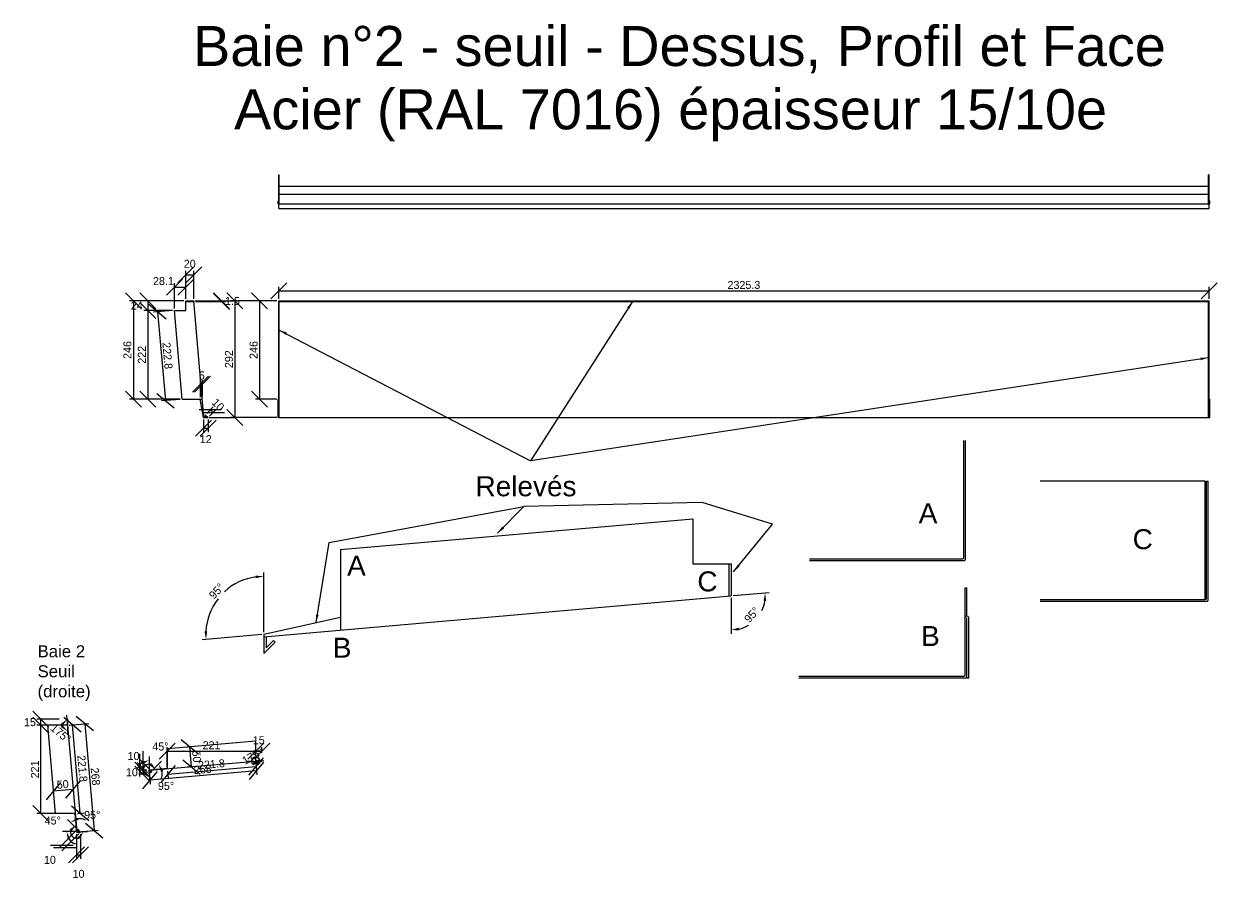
# Model space of a CAD drawing. Header units: millimetres. Extents: x -676 to 20580, y -6551 to 2338.
# Drawn here: x 2497 to 5480, y 200 to 2338 of the extents above; entities that cross this region are included whole.
import ezdxf

# ---------------------------------------------------------------- set-up
doc = ezdxf.new("R2010")
doc.units = ezdxf.units.MM
doc.layers.get('0').update_dxf_attribs({"lineweight": 25, "true_color": 0xffffff})
doc.layers.get('Defpoints').update_dxf_attribs({"true_color": 0xffffff})
for name, color, linetype, lineweight, true_color in [('0 ... Seuil', 178, 'Continuous', 25, 0x000000), ('0 ... Seuil ... Rectangle', 5, 'Continuous', 25, 0x0000ff), ('0 ... Seuil ... Rectangle ... Cotes Angles', 4, 'Continuous', 25, 0x00ffff), ('Cotes', 4, 'Continuous', 25, 0x00ffff)]:
    doc.layers.add(name, color=color, linetype=linetype, lineweight=lineweight, true_color=true_color)
doc.styles.add('QCADDimTextStyle', font='txt')
doc.styles.add('textstyle22', font='')
doc.styles.add('textstyle24', font='')
doc.styles.add('textstyle25', font='')
doc.styles.add('textstyle26', font='')
doc.styles.add('textstyle27', font='')
doc.styles.add('textstyle28', font='')
doc.styles.add('textstyle29', font='')
doc.styles.add('textstyle30', font='')
doc.styles.add('textstyle31', font='')
doc.styles.add('textstyle32', font='')
doc.styles.get('textstyle22').set_extended_font_data('Liberation Sans')
doc.styles.get('textstyle24').set_extended_font_data('Liberation Sans')
doc.styles.get('textstyle25').set_extended_font_data('Liberation Sans')
doc.styles.get('textstyle26').set_extended_font_data('Liberation Sans')
doc.styles.get('textstyle27').set_extended_font_data('Liberation Sans')
doc.styles.get('textstyle28').set_extended_font_data('Liberation Sans')
doc.styles.get('textstyle29').set_extended_font_data('Liberation Sans')
doc.styles.get('textstyle30').set_extended_font_data('Liberation Sans')
doc.styles.get('textstyle31').set_extended_font_data('Liberation Sans')
doc.styles.get('textstyle32').set_extended_font_data('Liberation Sans')
doc.dimstyles.new('QCADDimStyle', dxfattribs={"dimtxt": 20, "dimasz": 20, "dimexe": 10, "dimexo": 5, "dimgap": 5, "dimtad": 1, "dimtoh": 1, "dimdec": 4, "dimzin": 0, "dimdsep": 46, "dimtxsty": 'QCADDimTextStyle', "dimcen": 0.09, "dimadec": 0, "dimazin": 0, "dimtfac": 1, "dimtdec": 4, "dimtofl": 0, "dimtmove": 0, "dimatfit": 3, "dimfxl": 1, "dimtolj": 1, "dimtzin": 0, "dimarcsym": 0})

# ---------------------------------------------------------------- blocks, each defined once
blk = doc.blocks.new('SeuilBaie1_VueCoupeEst')
at = {"layer": '0 ... Seuil'}
for p, q in [((1, 0), (-0.5, 0)), ((1, -14.9), (-49.2, -14.9)), ((-49.2, -14.9), (-29.9, -236)), ((-0.5, 0), (-0.5, -14.9)), ((1, 0), (1, -15)), ((1, -14.9), (24.2, -280.5)), ((20.3, -236), (-29.9, -236)), ((18.8, -236), (22.9, -282)), ((22.9, -282), (33.4, -282)), ((24.2, -280.5), (29.7, -280.5)), ((25.2, -276), (26.3, -274.9)), ((25.2, -276), (29.7, -280.5)), ((26.3, -274.9), (33.4, -282))]:
    blk.add_line(p, q, dxfattribs=at)
blk = doc.blocks.new('*D12')
at = {"layer": 'Cotes', "color": 0, "lineweight": -2}
for p, q in [((2560, 580), (2520, 620)), ((2520, 605), (2560, 565)), ((2585.6, 600), (2530, 600)), ((2540, 585), (2540, 600)), ((2585.6, 585), (2530, 585))]:
    blk.add_line(p, q, dxfattribs=at)
at = {"layer": 'Defpoints', "color": 0}
for p in [(2540, 600), (2590.6, 600), (2590.6, 585)]:
    blk.add_point(p, dxfattribs=at)
at = {"layer": 'Cotes', "color": 0, "insert": (2512.5, 592.5), "char_height": 20, "attachment_point": 5, "style": 'QCADDimTextStyle'}
blk.add_mtext('\\A1;15', dxfattribs=at)
blk = doc.blocks.new('*D13')
at = {"layer": 'Cotes', "color": 0, "lineweight": -2}
for p, q in [((2671.2, 570.7), (2627.8, 607)), ((2610.7, 585.4), (2659.5, 589.7)), ((2649.5, 588.8), (2672.9, 321.9)), ((2651.2, 340), (2694.5, 303.7)), ((2634, 318.5), (2682.8, 322.7))]:
    blk.add_line(p, q, dxfattribs=at)
at = {"layer": 'Defpoints', "color": 0}
for p in [(2605.7, 585), (2629, 318), (2672.9, 321.9)]:
    blk.add_point(p, dxfattribs=at)
at = {"layer": 'Cotes', "color": 0, "insert": (2676.1, 456.7), "char_height": 20, "attachment_point": 5, "rotation": 275, "style": 'QCADDimTextStyle'}
blk.add_mtext('\\A1;268', dxfattribs=at)
blk = doc.blocks.new('*D14')
at = {"layer": 'Cotes', "color": 0, "lineweight": -2}
for p, q in [((2629, 313), (2629, 250.9)), ((2639, 313), (2639, 250.9)), ((2649, 280.9), (2609, 240.9)), ((2619, 240.9), (2659, 280.9)), ((2629, 260.9), (2639, 260.9))]:
    blk.add_line(p, q, dxfattribs=at)
at = {"layer": 'Defpoints', "color": 0}
for p in [(2629, 318), (2639, 318), (2639, 260.9)]:
    blk.add_point(p, dxfattribs=at)
at = {"layer": 'Cotes', "color": 0, "insert": (2634, 213.4), "char_height": 20, "attachment_point": 5, "style": 'QCADDimTextStyle'}
blk.add_mtext('\\A1;10', dxfattribs=at)
blk = doc.blocks.new('*D15')
at = {"layer": 'Cotes', "color": 0, "lineweight": -2}
for p, q in [((2589.1, 441.6), (2552.8, 398.2)), ((2620.7, 424.3), (2570.9, 419.9)), ((2602.6, 402.6), (2638.9, 445.9)), ((2621.2, 419.3), (2621.6, 414.3)), ((2571.4, 414.9), (2571.8, 409.9))]:
    blk.add_line(p, q, dxfattribs=at)
at = {"layer": 'Defpoints', "color": 0}
for p in [(2570.9, 419.9), (2570.9, 419.9), (2620.7, 424.3)]:
    blk.add_point(p, dxfattribs=at)
at = {"layer": 'Cotes', "color": 0, "insert": (2594.5, 437), "char_height": 20, "attachment_point": 5, "rotation": 5, "style": 'QCADDimTextStyle'}
blk.add_mtext('\\A1;50', dxfattribs=at)
blk = doc.blocks.new('*D16')
at = {"layer": 'Cotes', "color": 0, "lineweight": -2}
for p, q in [((2628.4, 321.6), (2585.3, 278.5)), ((2635.5, 314.5), (2592.4, 271.4)), ((2564.1, 285.5), (2620.7, 285.5)), ((2627.8, 278.5), (2571.2, 278.5))]:
    blk.add_line(p, q, dxfattribs=at)
at = {"layer": 'Defpoints', "color": 0}
for p in [(2632, 325.1), (2639, 318), (2592.4, 285.5)]:
    blk.add_point(p, dxfattribs=at)
at = {"layer": 'Cotes', "color": 0, "insert": (2562.4, 248.4), "char_height": 20, "attachment_point": 5, "style": 'QCADDimTextStyle'}
blk.add_mtext('\\A1;10', dxfattribs=at)
blk = doc.blocks.new('*D17')
at = {"layer": 'Cotes', "color": 0, "lineweight": -2}
for p, q in [((2606.2, 590.1), (2604.5, 610.1)), ((2606.7, 580), (2606.7, 559.9))]:
    blk.add_line(p, q, dxfattribs=at)
blk.add_arc((2606.7, 585), 15.1, 177.7585, 187.2415, dxfattribs=at)
at = {"layer": 'Cotes', "color": 0}
for points in [[(2594, 583.3), (2589.2, 587.9), (2605.4, 600.1)], [(2589.5, 580.6), (2593.9, 585.6), (2606.7, 569.9)]]:
    blk.add_solid(points, dxfattribs=at)
at = {"layer": 'Defpoints', "color": 0}
for p in [(2606.7, 600), (2593.2, 591.8), (2606.7, 585.1), (2606.7, 585), (2608.1, 568.7)]:
    blk.add_point(p, dxfattribs=at)
at = {"layer": 'Cotes', "color": 0, "insert": (2589.5, 564.6), "char_height": 20, "attachment_point": 5, "rotation": 319.9378, "style": 'QCADDimTextStyle'}
blk.add_mtext('\\A1;175%%d', dxfattribs=at)
blk = doc.blocks.new('*D18')
at = {"layer": 'Cotes', "color": 0, "lineweight": -2}
for p, q in [((2627.7, 327.9), (2606.6, 349)), ((2625, 319), (2594.2, 319))]:
    blk.add_line(p, q, dxfattribs=at)
for start, end in [(63.1887, 99.0944), (215.9056, 251.8113)]:
    blk.add_arc((2636.6, 319), 32.4, start, end, dxfattribs=at)
at = {"layer": 'Cotes', "color": 0}
for points in [[(2630, 354), (2633, 348.1), (2613.7, 342)], [(2613.5, 301), (2607.2, 299), (2604.2, 319)]]:
    blk.add_solid(points, dxfattribs=at)
at = {"layer": 'Defpoints', "color": 0}
for p in [(2608.5, 335.2), (2630, 319), (2631.3, 324.4), (2636.6, 319), (2636.6, 319)]:
    blk.add_point(p, dxfattribs=at)
at = {"layer": 'Cotes', "color": 0, "insert": (2569.7, 346.7), "char_height": 20, "attachment_point": 5, "style": 'QCADDimTextStyle'}
blk.add_mtext('\\A1;45%%d', dxfattribs=at)
blk = doc.blocks.new('*D19')
at = {"layer": 'Cotes', "color": 0, "lineweight": -2}
blk.add_line((2641.6, 319), (2656.6, 319), dxfattribs=at)
for start, end in [(168.9674, 242.9349), (212.0651, 286.0326)]:
    blk.add_arc((2630, 319), 16.6, start, end, dxfattribs=at)
at = {"layer": 'Cotes', "color": 0}
for points in [[(2615.9, 319.7), (2611.4, 324.7), (2628.5, 335.6)], [(2637.2, 301), (2631.9, 305), (2646.6, 319)]]:
    blk.add_solid(points, dxfattribs=at)
at = {"layer": 'Defpoints', "color": 0}
for p in [(2628.3, 338.4), (2630, 319), (2630, 319), (2636.6, 319), (2644.1, 327.7)]:
    blk.add_point(p, dxfattribs=at)
at = {"layer": 'Cotes', "color": 0, "insert": (2668.2, 360.8), "char_height": 20, "attachment_point": 5, "style": 'QCADDimTextStyle'}
blk.add_mtext('\\A1;95%%d', dxfattribs=at)
blk = doc.blocks.new('*D36')
at = {"layer": 'Cotes', "color": 0, "lineweight": -2}
for p, q in [((3096.9, 540), (3056.9, 500)), ((3071.9, 500), (3111.9, 540)), ((3076.9, 515.8), (3076.9, 530)), ((3076.9, 520), (3091.9, 520)), ((3091.9, 515.8), (3091.9, 530))]:
    blk.add_line(p, q, dxfattribs=at)
at = {"layer": 'Defpoints', "color": 0}
for p in [(3076.9, 510.8), (3091.9, 520), (3091.9, 510.8)]:
    blk.add_point(p, dxfattribs=at)
at = {"layer": 'Cotes', "color": 0, "insert": (3084.4, 547.5), "char_height": 20, "attachment_point": 5, "style": 'QCADDimTextStyle'}
blk.add_mtext('\\A1;15', dxfattribs=at)
blk = doc.blocks.new('*D37')
at = {"layer": 'Cotes', "color": 0, "lineweight": -2}
for p, q in [((3060.9, 449.6), (3097.3, 492.9)), ((3077.4, 490.7), (3080, 461.3)), ((2830.3, 469.5), (2793.9, 426.2)), ((2810.4, 467.4), (2813, 437.9)), ((3079.1, 471.2), (2812.1, 447.9))]:
    blk.add_line(p, q, dxfattribs=at)
at = {"layer": 'Defpoints', "color": 0}
for p in [(3076.9, 495.7), (2810, 472.4), (2812.1, 447.9)]:
    blk.add_point(p, dxfattribs=at)
at = {"layer": 'Cotes', "color": 0, "insert": (2944.3, 474.5), "char_height": 20, "attachment_point": 5, "rotation": 5, "style": 'QCADDimTextStyle'}
blk.add_mtext('\\A1;268', dxfattribs=at)
blk = doc.blocks.new('*D38')
at = {"layer": 'Cotes', "color": 0, "lineweight": -2}
for p, q in [((2814.8, 452.4), (2774.8, 492.4)), ((2774.8, 482.4), (2814.8, 442.4)), ((2805, 472.4), (2784.8, 472.4)), ((2805, 462.4), (2784.8, 462.4)), ((2794.8, 472.4), (2794.8, 462.4))]:
    blk.add_line(p, q, dxfattribs=at)
at = {"layer": 'Defpoints', "color": 0}
for p in [(2794.8, 462.4), (2810, 472.4), (2810, 462.4)]:
    blk.add_point(p, dxfattribs=at)
at = {"layer": 'Cotes', "color": 0, "insert": (2767.3, 467.4), "char_height": 20, "attachment_point": 5, "style": 'QCADDimTextStyle'}
blk.add_mtext('\\A1;10', dxfattribs=at)
blk = doc.blocks.new('*D39')
at = {"layer": 'Cotes', "color": 0, "lineweight": -2}
for p, q in [((2933.5, 512.3), (2890.2, 548.6)), ((2906.9, 530), (2901.9, 529.6)), ((2916.2, 480.7), (2911.8, 530.5)), ((2894.5, 498.8), (2937.9, 462.5)), ((2911.2, 480.2), (2906.2, 479.8))]:
    blk.add_line(p, q, dxfattribs=at)
at = {"layer": 'Defpoints', "color": 0}
for p in [(2911.8, 530.5), (2911.8, 530.5), (2916.2, 480.7)]:
    blk.add_point(p, dxfattribs=at)
at = {"layer": 'Cotes', "color": 0, "insert": (2929, 506.9), "char_height": 20, "attachment_point": 5, "rotation": 275, "style": 'QCADDimTextStyle'}
blk.add_mtext('\\A1;50', dxfattribs=at)
blk = doc.blocks.new('*D40')
at = {"layer": 'Cotes', "color": 0, "lineweight": -2}
for p, q in [((2787.4, 456.6), (2787.4, 513.2)), ((2794.5, 520.2), (2794.5, 463.7)), ((2806.4, 465.9), (2780.4, 492)), ((2813.5, 473), (2787.4, 499))]:
    blk.add_line(p, q, dxfattribs=at)
at = {"layer": 'Defpoints', "color": 0}
for p in [(2794.5, 492), (2810, 462.4), (2817, 469.4)]:
    blk.add_point(p, dxfattribs=at)
at = {"layer": 'Cotes', "color": 0, "insert": (2771.5, 507.9), "char_height": 20, "attachment_point": 5, "style": 'QCADDimTextStyle'}
blk.add_mtext('\\A1;10', dxfattribs=at)
blk = doc.blocks.new('*D41')
at = {"layer": 'Cotes', "color": 0, "lineweight": -2}
for p, q in [((3071.9, 494.7), (3056.4, 494.7)), ((3082, 495.2), (3097.5, 496.5))]:
    blk.add_line(p, q, dxfattribs=at)
for start, end in [(80.8162, 222.9081), (5, 180), (322.0919, 104.1838)]:
    blk.add_arc((3077, 494.7), 10.6, start, end, dxfattribs=at)
at = {"layer": 'Cotes', "color": 0}
for points in [[(3086.4, 491.4), (3084.2, 485.1), (3066.4, 494.7)], [(3070.6, 484.5), (3067.9, 490.6), (3087.5, 495.6)]]:
    blk.add_solid(points, dxfattribs=at)
at = {"layer": 'Defpoints', "color": 0}
for p in [(3060.7, 493.3), (3076.9, 494.7), (3077, 494.7), (3081.7, 504.2), (3091.9, 494.7)]:
    blk.add_point(p, dxfattribs=at)
at = {"layer": 'Cotes', "color": 0, "insert": (3069.2, 508.1), "char_height": 20, "attachment_point": 5, "rotation": 30.3486, "style": 'QCADDimTextStyle'}
blk.add_mtext('\\A1;175%%d', dxfattribs=at)
blk = doc.blocks.new('*D42')
at = {"layer": 'Cotes', "color": 0, "lineweight": -2}
for p, q in [((2811, 476.4), (2811, 507.2)), ((2819.9, 473.7), (2841, 494.8))]:
    blk.add_line(p, q, dxfattribs=at)
for start, end in [(125.9056, 161.8113), (333.1887, 9.0944)]:
    blk.add_arc((2811, 464.8), 32.4, start, end, dxfattribs=at)
at = {"layer": 'Cotes', "color": 0}
for points in [[(2793, 487.9), (2790.9, 494.2), (2811, 497.2)], [(2846, 471.4), (2840, 468.4), (2833.9, 487.7)]]:
    blk.add_solid(points, dxfattribs=at)
at = {"layer": 'Defpoints', "color": 0}
for p in [(2827.2, 492.9), (2811, 471.4), (2811, 464.8), (2811, 464.8), (2816.3, 470.1)]:
    blk.add_point(p, dxfattribs=at)
at = {"layer": 'Cotes', "color": 0, "insert": (2838.7, 531.7), "char_height": 20, "attachment_point": 5, "style": 'QCADDimTextStyle'}
blk.add_mtext('\\A1;45%%d', dxfattribs=at)
blk = doc.blocks.new('*D43')
at = {"layer": 'Cotes', "color": 0, "lineweight": -2}
blk.add_line((2811, 459.8), (2811, 444.8), dxfattribs=at)
for start, end in [(122.0651, 196.0326), (78.9674, 152.9349)]:
    blk.add_arc((2811, 471.4), 16.6, start, end, dxfattribs=at)
at = {"layer": 'Cotes', "color": 0}
for points in [[(2811.7, 485.5), (2816.6, 490), (2827.5, 472.9)], [(2793, 464.2), (2797, 469.5), (2811, 454.8)]]:
    blk.add_solid(points, dxfattribs=at)
at = {"layer": 'Defpoints', "color": 0}
for p in [(2811, 471.4), (2811, 471.4), (2811, 464.8), (2819.7, 457.3), (2830.3, 473.1)]:
    blk.add_point(p, dxfattribs=at)
at = {"layer": 'Cotes', "color": 0, "insert": (2852.7, 433.2), "char_height": 20, "attachment_point": 5, "style": 'QCADDimTextStyle'}
blk.add_mtext('\\A1;95%%d', dxfattribs=at)
blk = doc.blocks.new('*D53')
at = {"layer": 'Cotes', "color": 0, "lineweight": -2}
for p, q in [((2875.2, 484.4), (2838.9, 441.1)), ((2857.1, 462.7), (3078.1, 482.1)), ((3059.9, 460.4), (3096.2, 503.7)), ((3077.4, 489.7), (3078.9, 472.1)), ((2856.4, 470.4), (2857.9, 452.8))]:
    blk.add_line(p, q, dxfattribs=at)
at = {"layer": 'Defpoints', "color": 0}
for p in [(3076.9, 494.7), (3078.1, 482.1), (2855.9, 475.4)]:
    blk.add_point(p, dxfattribs=at)
at = {"layer": 'Cotes', "color": 0, "insert": (2966.2, 487.4), "char_height": 20, "attachment_point": 5, "rotation": 5, "style": 'QCADDimTextStyle'}
blk.add_mtext('\\A1;221.8', dxfattribs=at)
blk = doc.blocks.new('*D54')
at = {"layer": 'Cotes', "color": 0, "lineweight": -2}
for p, q in [((2560, 565), (2520, 605)), ((2601.7, 585), (2530, 585)), ((2540, 364), (2540, 585)), ((2520, 384), (2560, 344)), ((2621, 364), (2530, 364))]:
    blk.add_line(p, q, dxfattribs=at)
at = {"layer": 'Defpoints', "color": 0}
for p in [(2540, 585), (2606.7, 585), (2626, 364)]:
    blk.add_point(p, dxfattribs=at)
at = {"layer": 'Cotes', "color": 0, "insert": (2525, 474.5), "char_height": 20, "attachment_point": 5, "rotation": 90, "style": 'QCADDimTextStyle'}
blk.add_mtext('\\A1;221', dxfattribs=at)
blk = doc.blocks.new('*D55')
at = {"layer": 'Cotes', "color": 0, "lineweight": -2}
for p, q in [((2640.6, 567.9), (2597.3, 604.3)), ((2611.7, 585.4), (2628.9, 586.9)), ((2638.3, 365.1), (2619, 586.1)), ((2616.6, 383.3), (2660, 346.9)), ((2631, 364.4), (2648.3, 365.9))]:
    blk.add_line(p, q, dxfattribs=at)
at = {"layer": 'Defpoints', "color": 0}
for p in [(2606.7, 585), (2619, 586.1), (2626, 364)]:
    blk.add_point(p, dxfattribs=at)
at = {"layer": 'Cotes', "color": 0, "insert": (2643.6, 476.9), "char_height": 20, "attachment_point": 5, "rotation": 275, "style": 'QCADDimTextStyle'}
blk.add_mtext('\\A1;221.8', dxfattribs=at)
blk = doc.blocks.new('*D56')
at = {"layer": 'Cotes', "color": 0, "lineweight": -2}
for p, q in [((2875.9, 540), (2835.9, 500)), ((3056.9, 500), (3096.9, 540)), ((2855.9, 480.4), (2855.9, 530)), ((2855.9, 520), (3076.9, 520)), ((3076.9, 499.7), (3076.9, 530))]:
    blk.add_line(p, q, dxfattribs=at)
at = {"layer": 'Defpoints', "color": 0}
for p in [(3076.9, 520), (3076.9, 494.7), (2855.9, 475.4)]:
    blk.add_point(p, dxfattribs=at)
at = {"layer": 'Cotes', "color": 0, "insert": (2966.4, 535), "char_height": 20, "attachment_point": 5, "style": 'QCADDimTextStyle'}
blk.add_mtext('\\A1;221', dxfattribs=at)
blk = doc.blocks.new('*D77')
at = {"layer": '0 ... Seuil ... Rectangle ... Cotes Angles', "color": 0, "lineweight": -2}
for p, q in [((3096.9, 817.3), (3096.9, 967.1)), ((3091.9, 811.8), (2942.7, 798.8))]:
    blk.add_line(p, q, dxfattribs=at)
for start, end in [(97.9211, 132.8517), (142.1483, 177.0789)]:
    blk.add_arc((3096.9, 812.3), 144.8, start, end, dxfattribs=at)
at = {"layer": '0 ... Seuil ... Rectangle ... Cotes Angles', "color": 0}
for points in [[(3077.1, 952.4), (3076.7, 959), (3096.9, 957.1)], [(2948.9, 819.6), (2955.6, 819.7), (2952.6, 799.7)]]:
    blk.add_solid(points, dxfattribs=at)
at = {"layer": 'Defpoints', "color": 0}
for p in [(3020.8, 935.5), (3096.9, 812.3), (3096.9, 812.3), (3288.9, 829.1), (3096.9, 764.3)]:
    blk.add_point(p, dxfattribs=at)
at = {"layer": '0 ... Seuil ... Rectangle ... Cotes Angles', "color": 0, "insert": (2979.1, 920.2), "char_height": 20, "attachment_point": 5, "rotation": 47.5, "style": 'QCADDimTextStyle'}
blk.add_mtext('\\A1;95%%d', dxfattribs=at)
blk = doc.blocks.new('*D78')
at = {"layer": '0 ... Seuil ... Rectangle ... Cotes Angles', "color": 0, "lineweight": -2}
for p, q in [((4264.9, 903.4), (4264.9, 813.1)), ((4269.8, 908.9), (4359.8, 916.8))]:
    blk.add_line(p, q, dxfattribs=at)
for start, end in [(334.5352, 351.5408), (283.4592, 300.4648)]:
    blk.add_arc((4264.9, 908.4), 85.3, start, end, dxfattribs=at)
at = {"layer": '0 ... Seuil ... Rectangle ... Cotes Angles', "color": 0}
for points in [[(4352.6, 895.8), (4345.9, 896), (4349.9, 915.9)], [(4284.3, 828.8), (4285.1, 822.1), (4264.9, 823.1)]]:
    blk.add_solid(points, dxfattribs=at)
at = {"layer": 'Defpoints', "color": 0}
for p in [(4264.9, 988.4), (4263.9, 908.4), (4264.9, 909.4), (4309.7, 835.8), (3102.9, 806.8)]:
    blk.add_point(p, dxfattribs=at)
at = {"layer": '0 ... Seuil ... Rectangle ... Cotes Angles', "color": 0, "insert": (4316.7, 860.9), "char_height": 20, "attachment_point": 5, "rotation": 47.5, "style": 'QCADDimTextStyle'}
blk.add_mtext('\\A1;95%%d', dxfattribs=at)
blk = doc.blocks.new('*D79')
at = {"layer": '0 ... Seuil ... Rectangle ... Cotes Angles', "color": 0, "lineweight": -2}
for p, q in [((3154.3, 1690.3), (3114.3, 1650.3)), ((3134.3, 1650.9), (3134.3, 1680.3)), ((3134.3, 1670.3), (5459.6, 1670.3)), ((5439.6, 1650.3), (5479.6, 1690.3)), ((5459.6, 1650.9), (5459.6, 1680.3))]:
    blk.add_line(p, q, dxfattribs=at)
at = {"layer": 'Defpoints', "color": 0}
for p in [(5459.6, 1670.3), (3134.3, 1645.9), (5459.6, 1645.9)]:
    blk.add_point(p, dxfattribs=at)
at = {"layer": '0 ... Seuil ... Rectangle ... Cotes Angles', "color": 0, "insert": (4296.9, 1685.3), "char_height": 20, "attachment_point": 5, "style": 'QCADDimTextStyle'}
blk.add_mtext('\\A1;2325.3', dxfattribs=at)
blk = doc.blocks.new('*D80')
at = {"layer": '0 ... Seuil ... Rectangle ... Cotes Angles', "color": 0, "lineweight": -2}
for p, q in [((3106.6, 1625.9), (3066.6, 1665.9)), ((3129.3, 1645.9), (3076.6, 1645.9)), ((3086.6, 1645.9), (3086.6, 1399.9)), ((3066.6, 1419.9), (3106.6, 1379.9)), ((3129.3, 1399.9), (3076.6, 1399.9))]:
    blk.add_line(p, q, dxfattribs=at)
at = {"layer": 'Defpoints', "color": 0}
for p in [(3134.3, 1645.9), (3086.6, 1399.9), (3134.3, 1399.9)]:
    blk.add_point(p, dxfattribs=at)
at = {"layer": '0 ... Seuil ... Rectangle ... Cotes Angles', "color": 0, "insert": (3071.6, 1522.9), "char_height": 20, "attachment_point": 5, "rotation": 90, "style": 'QCADDimTextStyle'}
blk.add_mtext('\\A1;246', dxfattribs=at)
blk = doc.blocks.new('*D81')
at = {"layer": '0 ... Seuil ... Rectangle ... Cotes Angles', "color": 0, "lineweight": -2}
for p, q in [((3045, 1625.9), (3005, 1665.9)), ((3129.3, 1645.9), (3015, 1645.9)), ((3025, 1645.9), (3025, 1353.9)), ((3005, 1373.9), (3045, 1333.9)), ((3129.3, 1353.9), (3015, 1353.9))]:
    blk.add_line(p, q, dxfattribs=at)
at = {"layer": 'Defpoints', "color": 0}
for p in [(3134.3, 1645.9), (3025, 1353.9), (3134.3, 1353.9)]:
    blk.add_point(p, dxfattribs=at)
at = {"layer": '0 ... Seuil ... Rectangle ... Cotes Angles', "color": 0, "insert": (3010, 1499.9), "char_height": 20, "attachment_point": 5, "rotation": 90, "style": 'QCADDimTextStyle'}
blk.add_mtext('\\A1;292', dxfattribs=at)
blk = doc.blocks.new('*D82')
at = {"layer": '0 ... Seuil ... Rectangle ... Cotes Angles', "color": 0, "lineweight": -2}
for p, q in [((2921.9, 1730.8), (2881.9, 1690.8)), ((2901.9, 1690.8), (2941.9, 1730.8)), ((2901.9, 1650.9), (2901.9, 1720.8)), ((2901.9, 1710.8), (2921.9, 1710.8)), ((2921.9, 1650.9), (2921.9, 1720.8))]:
    blk.add_line(p, q, dxfattribs=at)
at = {"layer": 'Defpoints', "color": 0}
for p in [(2921.9, 1710.8), (2901.9, 1645.9), (2921.9, 1645.9)]:
    blk.add_point(p, dxfattribs=at)
at = {"layer": '0 ... Seuil ... Rectangle ... Cotes Angles', "color": 0, "insert": (2911.9, 1738.3), "char_height": 20, "attachment_point": 5, "style": 'QCADDimTextStyle'}
blk.add_mtext('\\A1;20', dxfattribs=at)
blk = doc.blocks.new('*D83')
at = {"layer": '0 ... Seuil ... Rectangle ... Cotes Angles', "color": 0, "lineweight": -2}
for p, q in [((2918.4, 1417.8), (2958.4, 1457.8)), ((2963.4, 1457.8), (2923.4, 1417.8)), ((2938.4, 1404.9), (2938.4, 1447.8)), ((2943.4, 1404.9), (2943.4, 1447.8))]:
    blk.add_line(p, q, dxfattribs=at)
at = {"layer": 'Defpoints', "color": 0}
for p in [(2943.4, 1437.8), (2938.4, 1399.9), (2943.4, 1399.9)]:
    blk.add_point(p, dxfattribs=at)
at = {"layer": '0 ... Seuil ... Rectangle ... Cotes Angles', "color": 0, "insert": (2942, 1459), "char_height": 20, "attachment_point": 5, "style": 'QCADDimTextStyle'}
blk.add_mtext('\\A1;5', dxfattribs=at)
blk = doc.blocks.new('*D84')
at = {"layer": '0 ... Seuil ... Rectangle ... Cotes Angles', "color": 0, "lineweight": -2}
for p, q in [((2965.9, 1347.7), (2925.9, 1307.7)), ((2937.9, 1307.7), (2977.9, 1347.7)), ((2945.9, 1348.9), (2945.9, 1317.7)), ((2957.9, 1348.9), (2957.9, 1317.7)), ((2945.9, 1327.7), (2957.9, 1327.7))]:
    blk.add_line(p, q, dxfattribs=at)
at = {"layer": 'Defpoints', "color": 0}
for p in [(2945.9, 1353.9), (2957.9, 1353.9), (2957.9, 1327.7)]:
    blk.add_point(p, dxfattribs=at)
at = {"layer": '0 ... Seuil ... Rectangle ... Cotes Angles', "color": 0, "insert": (2951.9, 1300), "char_height": 20, "attachment_point": 5, "style": 'QCADDimTextStyle'}
blk.add_mtext('\\A1;12', dxfattribs=at)
blk = doc.blocks.new('*D85')
at = {"layer": '0 ... Seuil ... Rectangle ... Cotes Angles', "color": 0, "lineweight": -2}
for p, q in [((2991.7, 1373.5), (2935.1, 1373.5)), ((2954.4, 1364.5), (2970.5, 1380.6)), ((2961.5, 1357.5), (2977.5, 1373.5)), ((2970.5, 1366.5), (2963.4, 1373.5)), ((2942.2, 1366.5), (2998.8, 1366.5))]:
    blk.add_line(p, q, dxfattribs=at)
at = {"layer": 'Defpoints', "color": 0}
for p in [(2963.4, 1373.5), (2950.8, 1361), (2957.9, 1353.9)]:
    blk.add_point(p, dxfattribs=at)
at = {"layer": '0 ... Seuil ... Rectangle ... Cotes Angles', "color": 0, "insert": (2982.9, 1386), "char_height": 20, "attachment_point": 5, "rotation": 315, "style": 'QCADDimTextStyle'}
blk.add_mtext('\\A1;10', dxfattribs=at)
blk = doc.blocks.new('*D86')
at = {"layer": '0 ... Seuil ... Rectangle ... Cotes Angles', "color": 0, "lineweight": -2}
for p, q in [((2827.2, 1625.9), (2787.2, 1665.9)), ((2787.2, 1641.9), (2827.2, 1601.9)), ((2896.9, 1645.9), (2797.2, 1645.9)), ((2807.2, 1645.9), (2807.2, 1621.9)), ((2868.8, 1621.9), (2797.2, 1621.9))]:
    blk.add_line(p, q, dxfattribs=at)
at = {"layer": 'Defpoints', "color": 0}
for p in [(2901.9, 1645.9), (2807.2, 1621.9), (2873.8, 1621.9)]:
    blk.add_point(p, dxfattribs=at)
at = {"layer": '0 ... Seuil ... Rectangle ... Cotes Angles', "color": 0, "insert": (2779.7, 1633.9), "char_height": 20, "attachment_point": 5, "style": 'QCADDimTextStyle'}
blk.add_mtext('\\A1;24', dxfattribs=at)
blk = doc.blocks.new('*D87')
at = {"layer": '0 ... Seuil ... Rectangle ... Cotes Angles', "color": 0, "lineweight": -2}
for p, q in [((2893.8, 1700), (2853.8, 1660)), ((2881.9, 1660), (2921.9, 1700)), ((2873.8, 1626.9), (2873.8, 1690)), ((2873.8, 1680), (2901.9, 1680)), ((2901.9, 1650.9), (2901.9, 1690))]:
    blk.add_line(p, q, dxfattribs=at)
at = {"layer": 'Defpoints', "color": 0}
for p in [(2901.9, 1680), (2901.9, 1645.9), (2873.8, 1621.9)]:
    blk.add_point(p, dxfattribs=at)
at = {"layer": '0 ... Seuil ... Rectangle ... Cotes Angles', "color": 0, "insert": (2846.1, 1695), "char_height": 20, "attachment_point": 5, "style": 'QCADDimTextStyle'}
blk.add_mtext('\\A1;28.1', dxfattribs=at)
blk = doc.blocks.new('*D88')
at = {"layer": '0 ... Seuil ... Rectangle ... Cotes Angles', "color": 0, "lineweight": -2}
for p, q in [((2827.2, 1601.9), (2787.2, 1641.9)), ((2868.8, 1621.9), (2797.2, 1621.9)), ((2807.2, 1621.9), (2807.2, 1399.9)), ((2787.2, 1419.9), (2827.2, 1379.9)), ((2888.2, 1399.9), (2797.2, 1399.9))]:
    blk.add_line(p, q, dxfattribs=at)
at = {"layer": 'Defpoints', "color": 0}
for p in [(2873.8, 1621.9), (2807.2, 1399.9), (2893.2, 1399.9)]:
    blk.add_point(p, dxfattribs=at)
at = {"layer": '0 ... Seuil ... Rectangle ... Cotes Angles', "color": 0, "insert": (2792.2, 1510.9), "char_height": 20, "attachment_point": 5, "rotation": 90, "style": 'QCADDimTextStyle'}
blk.add_mtext('\\A1;222', dxfattribs=at)
blk = doc.blocks.new('*D89')
at = {"layer": '0 ... Seuil ... Rectangle ... Cotes Angles', "color": 0, "lineweight": -2}
for p, q in [((2791.2, 1625.9), (2751.2, 1665.9)), ((2896.9, 1645.9), (2761.2, 1645.9)), ((2771.2, 1645.9), (2771.2, 1399.9)), ((2751.2, 1419.9), (2791.2, 1379.9)), ((2888.2, 1399.9), (2761.2, 1399.9))]:
    blk.add_line(p, q, dxfattribs=at)
at = {"layer": 'Defpoints', "color": 0}
for p in [(2901.9, 1645.9), (2771.2, 1399.9), (2893.2, 1399.9)]:
    blk.add_point(p, dxfattribs=at)
at = {"layer": '0 ... Seuil ... Rectangle ... Cotes Angles', "color": 0, "insert": (2756.2, 1522.9), "char_height": 20, "attachment_point": 5, "rotation": 90, "style": 'QCADDimTextStyle'}
blk.add_mtext('\\A1;246', dxfattribs=at)
blk = doc.blocks.new('*D90')
at = {"layer": '0 ... Seuil ... Rectangle ... Cotes Angles', "color": 0, "lineweight": -2}
for p, q in [((2853.3, 1600), (2809.9, 1636.4)), ((2868.8, 1621.5), (2821.7, 1617.4)), ((2831.6, 1618.2), (2851, 1396.2)), ((2829.4, 1414.4), (2872.7, 1378)), ((2888.2, 1399.5), (2841.1, 1395.4))]:
    blk.add_line(p, q, dxfattribs=at)
at = {"layer": 'Defpoints', "color": 0}
for p in [(2873.8, 1621.9), (2851, 1396.2), (2893.2, 1399.9)]:
    blk.add_point(p, dxfattribs=at)
at = {"layer": '0 ... Seuil ... Rectangle ... Cotes Angles', "color": 0, "insert": (2856.3, 1508.5), "char_height": 20, "attachment_point": 5, "rotation": 275, "style": 'QCADDimTextStyle'}
blk.add_mtext('\\A1;222.8', dxfattribs=at)
blk = doc.blocks.new('*D91')
at = {"layer": '0 ... Seuil ... Rectangle ... Cotes Angles', "color": 0, "lineweight": -2}
for p, q in [((2926.9, 1645.9), (3001.3, 1645.9)), ((2926.9, 1644.4), (3001.3, 1644.4)), ((2971.3, 1665.9), (3011.3, 1625.9)), ((3011.3, 1624.4), (2971.3, 1664.4))]:
    blk.add_line(p, q, dxfattribs=at)
at = {"layer": 'Defpoints', "color": 0}
for p in [(2921.9, 1645.9), (2921.9, 1644.4), (2991.3, 1644.4)]:
    blk.add_point(p, dxfattribs=at)
at = {"layer": '0 ... Seuil ... Rectangle ... Cotes Angles', "color": 0, "insert": (3018.8, 1645.2), "char_height": 20, "attachment_point": 5, "style": 'QCADDimTextStyle'}
blk.add_mtext('\\A1;1.5', dxfattribs=at)

msp = doc.modelspace()

# ---------------------------------------------------------------- linework, layer by layer
at = {"layer": '0 ... Seuil ... Rectangle'}
for p, q in [((3134.29, 1889.14), (3134.29, 1960.27)), ((3134.29, 1960.27), (3135.79, 1960.27)), ((3135.79, 1888.14), (3135.79, 1960.27)), ((5458.09, 1888.14), (5458.09, 1960.27)), ((5459.59, 1960.27), (5458.09, 1960.27)), ((5459.59, 1889.14), (5459.59, 1960.27)), ((3135.79, 1932.18), (5458.09, 1932.18)), ((3135.79, 1912.18), (5458.09, 1912.18)), ((3132.79, 1888.14), (3132.79, 1894.85)), ((3134.29, 1888.14), (3132.79, 1888.14)), ((3133.79, 1895.85), (3134.29, 1895.85)), ((3134.29, 1895.85), (3134.79, 1895.85)), ((3134.29, 1876.14), (3134.29, 1889.14)), ((3135.29, 1888.14), (5458.59, 1888.14)), ((3135.79, 1888.14), (3135.79, 1894.85)), ((5458.09, 1888.14), (5458.09, 1894.85)), ((5459.09, 1895.85), (5459.59, 1895.85)), ((5460.09, 1895.85), (5459.59, 1895.85)), ((5459.59, 1876.14), (5459.59, 1889.14)), ((5459.59, 1888.14), (5461.09, 1888.14)), ((5461.09, 1888.14), (5461.09, 1894.85)), ((3134.29, 1876.14), (5459.59, 1876.14)), ((2901.88, 1645.92), (2921.88, 1645.92)), ((2901.88, 1645.92), (2901.88, 1644.42)), ((2901.88, 1644.42), (2921.88, 1644.42)), ((2901.88, 1621.92), (2901.88, 1644.42)), ((2947.42, 1353.92), (2921.88, 1645.92)), ((3134.29, 1645.92), (5459.59, 1645.92)), ((3134.29, 1353.92), (3134.29, 1645.92)), ((3134.29, 1644.42), (5459.59, 1644.42)), ((3135.79, 1353.92), (3135.79, 1644.42)), ((5458.09, 1353.92), (5458.09, 1644.42)), ((5459.59, 1353.92), (5459.59, 1645.92)), ((2873.78, 1621.92), (2901.88, 1621.92)), ((2893.21, 1399.92), (2873.78, 1621.92)), ((2893.21, 1399.92), (2943.4, 1399.92)), ((2945.92, 1353.92), (2938.38, 1399.92)), ((3132.79, 1353.92), (3132.79, 1399.92)), ((3132.79, 1399.92), (3135.79, 1399.92)), ((3132.79, 1399.92), (3133.5, 1399.92)), ((5458.09, 1399.92), (5461.09, 1399.92)), ((5461.09, 1353.92), (5461.09, 1399.92)), ((2945.92, 1353.92), (2957.92, 1353.92)), ((2947.29, 1355.42), (2954.3, 1355.42)), ((2950.85, 1360.99), (2949.79, 1359.93)), ((2949.79, 1359.93), (2954.3, 1355.42)), ((2950.85, 1360.99), (2957.92, 1353.92)), ((3134.29, 1353.92), (3132.79, 1353.92)), ((3134.29, 1353.92), (5459.59, 1353.92)), ((5459.59, 1353.92), (5461.09, 1353.92)), ((4846.57, 1004.19), (4846.57, 1296.69)), ((4851.07, 999.69), (4851.07, 1296.69)), ((5450.06, 1195.04), (5037.56, 1195.04)), ((5450.06, 899.54), (5450.06, 1195.04)), ((5453.06, 902.54), (5453.06, 1195.04)), ((5453.06, 1195.04), (5457.56, 1195.04)), ((5457.56, 898.04), (5457.56, 1195.04)), ((3288.85, 1023.82), (4168.85, 1100.81)), ((4168.85, 1100.81), (4168.85, 988.44)), ((3288.85, 1023.82), (3288.85, 823.05)), ((4168.85, 988.44), (4264.85, 988.44)), ((4258.85, 988.44), (4258.85, 907.92)), ((4264.85, 988.44), (4264.85, 909.36)), ((4461.07, 1001.19), (4843.57, 1001.19)), ((4461.07, 996.69), (4848.07, 996.69)), ((4849.73, 853.31), (4849.73, 928.73)), ((4849.73, 928.73), (4854.23, 928.73)), ((4854.23, 857.81), (4854.23, 928.73)), ((3096.85, 806.25), (4263.94, 908.36)), ((5037.56, 899.54), (5450.06, 899.54)), ((5037.56, 895.04), (5454.56, 895.04)), ((3096.85, 812.28), (3288.85, 855.17)), ((4849.73, 710.81), (4849.73, 853.31)), ((4854.23, 703.31), (4854.23, 853.31)), ((4858.73, 703.31), (4858.73, 853.31)), ((3096.85, 812.28), (3096.85, 764.28)), ((3102.85, 806.78), (3102.85, 778.76)), ((3125.14, 792.56), (3096.85, 764.28)), ((3120.9, 796.8), (3102.85, 778.76)), ((3120.9, 796.8), (3125.14, 792.56)), ((4434.23, 707.81), (4846.73, 707.81)), ((4434.23, 703.31), (4851.23, 703.31)), ((4854.23, 703.31), (4858.73, 703.31))]:
    msp.add_line(p, q, dxfattribs=at)
for centre, radius, start, end in [((3133.79, 1894.85), 1, 90, 180), ((3135.29, 1889.14), 1, 180, 270), ((3134.79, 1894.85), 1, 0, 90), ((5459.09, 1894.85), 1, 90, 180), ((5458.59, 1889.14), 1, 270, 0), ((5460.09, 1894.85), 1, 0, 90), ((4843.57, 1004.19), 3, 270, 0), ((4848.07, 999.69), 3, 270, 0), ((4263.85, 909.36), 1, 275, 0), ((5450.06, 902.54), 3, 270, 0), ((5454.56, 898.04), 3, 270, 0), ((4854.23, 853.31), 4.5, 0, 180), ((4846.73, 710.81), 3, 270, 0), ((4851.23, 706.31), 3, 270, 0)]:
    msp.add_arc(centre, radius, start, end, dxfattribs=at)
at = {"layer": '0 ... Seuil ... Rectangle ... Cotes Angles'}
for p, q in [((2924.38, 1645.92), (3022.46, 1645.92)), ((2960.42, 1353.92), (3027.46, 1353.92))]:
    msp.add_line(p, q, dxfattribs=at)

# ---------------------------------------------------------------- block references
at = {"layer": '0 ... Seuil'}
msp.add_blockref('SeuilBaie1_VueCoupeEst', (2605.68, 600), dxfattribs=at)
at = {"layer": '0 ... Seuil', "rotation": 270}
msp.add_blockref('SeuilBaie1_VueCoupeEst', (3091.94, 495.72), dxfattribs=at)

# ---------------------------------------------------------------- texts
at = {"insert": (2531.6, 784.87), "char_height": 30, "attachment_point": 1, "style": 'textstyle22'}
msp.add_mtext('Baie 2\\PSeuil\\P(droite)', dxfattribs=at)
at = {"layer": '0 ... Seuil ... Rectangle ... Cotes Angles', "attachment_point": 1}
for s, insert, char_height, style in [('Baie n%%d2 - seuil - Dessus, Profil et Face', (2920.04, 2332.65), 100, 'textstyle32'), ('Acier (RAL 7016) épaisseur 15/10e', (3022.66, 2174.43), 100, 'textstyle31'), ('Relevés', (3626.17, 1207.26), 50, 'textstyle24'), ('A', (4733.78, 1140), 50, 'textstyle30'), ('C', (5268.48, 1074.94), 50, 'textstyle29'), ('A', (3305.2, 1008.79), 50, 'textstyle25'), ('C', (4180.56, 969.46), 50, 'textstyle28'), ('B', (4739.87, 833), 50, 'textstyle27'), ('B', (3269.62, 803.79), 50, 'textstyle26')]:
    msp.add_mtext(s, dxfattribs=dict(at, insert=insert, char_height=char_height, style=style))

# ---------------------------------------------------------------- dimensions: what is measured, and where the dimension line sits
at = {"layer": '0 ... Seuil ... Rectangle ... Cotes Angles'}
for p1, p2, distance, picture, middle in [((2901.88, 1645.92), (2921.88, 1645.92), 64.91, '*D82', (2911.88, 1738.32)), ((3134.29, 1645.92), (5459.59, 1645.92), 24.33, '*D79', (4296.94, 1685.25)), ((3134.29, 1645.92), (3134.29, 1353.92), -109.33, '*D81', (3009.96, 1499.92)), ((3134.29, 1645.92), (3134.29, 1399.92), -47.67, '*D80', (3071.62, 1522.92)), ((2873.78, 1621.92), (2893.21, 1399.92), -42.33, '*D90', (2856.27, 1508.53))]:
    dim = msp.add_aligned_dim(p1=p1, p2=p2, distance=distance, dimstyle='QCADDimStyle', override={"dimtxt": 20, "dimasz": 20, "dimexe": 10, "dimexo": 5, "dimgap": 5, "dimdec": 1, "dimzin": 8, "dimtsz": 20, "dimclrd": 0, "dimclre": 0, "dimclrt": 0, "dimazin": 2, "dimtmove": 2}, dxfattribs=at)
    dim.commit()
    dim.dimension.update_dxf_attribs({"geometry": picture, "text_midpoint": middle})
dim = msp.add_linear_dim(base=(2901.88, 1680), p1=(2873.78, 1621.92), p2=(2901.88, 1645.92), dimstyle='QCADDimStyle', override={"dimtxt": 20, "dimasz": 20, "dimexe": 10, "dimexo": 5, "dimgap": 5, "dimdec": 1, "dimzin": 8, "dimtsz": 20, "dimclrd": 0, "dimclre": 0, "dimclrt": 0, "dimazin": 2, "dimtmove": 2}, dxfattribs=at)
dim.commit()
dim.dimension.update_dxf_attribs({"geometry": '*D87', "text_midpoint": (2846.11, 1695), "dimtype": 160})
for base, p1, p2, picture, middle in [((2771.24, 1399.92), (2901.88, 1645.92), (2893.21, 1399.92), '*D89', (2756.24, 1522.92)), ((2807.17, 1621.92), (2901.88, 1645.92), (2873.78, 1621.92), '*D86', (2779.67, 1633.92)), ((2807.17, 1399.92), (2873.78, 1621.92), (2893.21, 1399.92), '*D88', (2792.17, 1510.92)), ((2991.28, 1644.42), (2921.88, 1645.92), (2921.88, 1644.42), '*D91', (3018.78, 1645.17))]:
    dim = msp.add_linear_dim(base=base, p1=p1, p2=p2, angle=90, dimstyle='QCADDimStyle', override={"dimtxt": 20, "dimasz": 20, "dimexe": 10, "dimexo": 5, "dimgap": 5, "dimdec": 1, "dimzin": 8, "dimtsz": 20, "dimclrd": 0, "dimclre": 0, "dimclrt": 0, "dimazin": 2, "dimtmove": 2}, dxfattribs=at)
    dim.commit()
    dim.dimension.update_dxf_attribs({"geometry": picture, "text_midpoint": middle})
for base, p1, p2, angle, picture, middle in [((2943.4, 1437.82), (2938.38, 1399.92), (2943.4, 1399.92), 0, '*D83', (2942, 1459)), ((2963.4, 1373.54), (2957.92, 1353.92), (2950.85, 1360.99), 135, '*D85', (2982.93, 1386.03)), ((2957.92, 1327.67), (2945.92, 1353.92), (2957.92, 1353.92), 0, '*D84', (2951.92, 1300))]:
    dim = msp.add_linear_dim(base=base, p1=p1, p2=p2, angle=angle, dimstyle='QCADDimStyle', override={"dimtxt": 20, "dimasz": 20, "dimexe": 10, "dimexo": 5, "dimgap": 5, "dimdec": 1, "dimzin": 8, "dimtsz": 20, "dimclrd": 0, "dimclre": 0, "dimclrt": 0, "dimazin": 2, "dimtmove": 2}, dxfattribs=at)
    dim.commit()
    dim.dimension.update_dxf_attribs({"geometry": picture, "text_midpoint": middle, "dimtype": 161})
for base, line1, line2, picture, middle in [((4309.65, 835.81), ((3102.85, 806.78), (4263.94, 908.36)), ((4264.85, 909.36), (4264.85, 988.44)), '*D78', (4316.71, 860.92)), ((3020.85, 935.5), ((3288.85, 829.08), (3096.85, 812.28)), ((3096.85, 812.28), (3096.85, 764.28)), '*D77', (2979.05, 920.22))]:
    dim = msp.add_angular_dim_2l(base=base, line1=line1, line2=line2, dimstyle='QCADDimStyle', override={"dimtxt": 20, "dimasz": 20, "dimexe": 10, "dimexo": 5, "dimgap": 5, "dimdec": 1, "dimzin": 8, "dimtsz": 20, "dimclrd": 0, "dimclre": 0, "dimclrt": 0, "dimazin": 2, "dimtmove": 2}, dxfattribs=at)
    dim.commit()
    dim.dimension.update_dxf_attribs({"geometry": picture, "text_midpoint": middle, "dimtype": 162})
at = {"layer": 'Cotes'}
for p1, p2, distance, picture, middle in [((2590.62, 585), (2590.62, 600), 50.62, '*D12', (2512.5, 592.5)), ((2626.02, 364), (2606.68, 585), -12.34, '*D55', (2643.58, 476.88)), ((2605.68, 585), (2629.04, 318.02), 43.99, '*D13', (2676.13, 456.65)), ((2916.2, 480.65), (2911.84, 530.46), 0, '*D39', (2928.97, 506.86)), ((3076.94, 510.78), (3091.94, 510.78), 9.22, '*D36', (3084.44, 547.5)), ((2809.96, 462.36), (2817.04, 469.43), 31.86, '*D40', (2771.53, 507.87)), ((2809.96, 472.36), (2809.96, 462.36), -15.16, '*D38', (2767.31, 467.36)), ((3076.94, 495.72), (2809.96, 472.36), 24.58, '*D37', (2944.29, 474.49)), ((2855.94, 475.38), (3076.94, 494.72), -12.69, '*D53', (2966.24, 487.35)), ((2620.75, 424.26), (2570.94, 419.9), 0, '*D15', (2594.54, 437.02)), ((2639.04, 318.02), (2631.97, 325.09), 55.95, '*D16', (2562.35, 248.41)), ((2629.04, 318.02), (2639.04, 318.02), -57.08, '*D14', (2634.04, 213.44))]:
    dim = msp.add_aligned_dim(p1=p1, p2=p2, distance=distance, dimstyle='QCADDimStyle', override={"dimtxt": 20, "dimasz": 20, "dimexe": 10, "dimexo": 5, "dimgap": 5, "dimdec": 1, "dimzin": 8, "dimtsz": 20, "dimclrd": 0, "dimclre": 0, "dimclrt": 0, "dimazin": 2, "dimtmove": 2}, dxfattribs=at)
    dim.commit()
    dim.dimension.update_dxf_attribs({"geometry": picture, "text_midpoint": middle})
dim = msp.add_linear_dim(base=(2540, 585), p1=(2626.02, 364), p2=(2606.68, 585), angle=90, dimstyle='QCADDimStyle', override={"dimtxt": 20, "dimasz": 20, "dimexe": 10, "dimexo": 5, "dimgap": 5, "dimdec": 1, "dimzin": 8, "dimtsz": 20, "dimclrd": 0, "dimclre": 0, "dimclrt": 0, "dimazin": 2, "dimtmove": 2}, dxfattribs=at)
dim.commit()
dim.dimension.update_dxf_attribs({"geometry": '*D54', "text_midpoint": (2525, 474.5)})
for base, line1, line2, picture, middle in [((2593.16, 591.83), ((2606.68, 600), (2606.68, 585)), ((2606.68, 585.09), (2608.11, 568.71)), '*D17', (2589.49, 564.6)), ((3081.73, 504.17), ((3091.94, 494.72), (3076.94, 494.72)), ((3077.03, 494.72), (3060.65, 493.29)), '*D41', (3069.17, 508.08))]:
    dim = msp.add_angular_dim_2l(base=base, line1=line1, line2=line2, dimstyle='QCADDimStyle', override={"dimtxt": 20, "dimasz": 20, "dimexe": 10, "dimexo": 5, "dimgap": 5, "dimdec": 1, "dimzin": 8, "dimtsz": 20, "dimclrd": 0, "dimclre": 0, "dimclrt": 0, "dimazin": 2, "dimtmove": 2}, dxfattribs=at)
    dim.commit()
    dim.dimension.update_dxf_attribs({"geometry": picture, "text_midpoint": middle, "dimtype": 162})
for base, line1, line2, picture, middle in [((2827.19, 492.87), ((2810.96, 471.44), (2810.96, 464.77)), ((2810.96, 464.77), (2816.33, 470.14)), '*D42', (2838.69, 531.7)), ((2819.69, 457.3), ((2830.31, 473.14), (2810.96, 471.44)), ((2810.96, 471.44), (2810.96, 464.77)), '*D43', (2852.71, 433.19)), ((2608.53, 335.24), ((2629.96, 319.02), (2636.62, 319.02)), ((2636.62, 319.02), (2631.26, 324.38)), '*D18', (2569.7, 346.74)), ((2644.1, 327.75), ((2628.26, 338.37), (2629.96, 319.02)), ((2629.96, 319.02), (2636.62, 319.02)), '*D19', (2668.21, 360.77))]:
    dim = msp.add_angular_dim_2l(base=base, line1=line1, line2=line2, dimstyle='QCADDimStyle', override={"dimtxt": 20, "dimasz": 20, "dimexe": 10, "dimexo": 5, "dimgap": 5, "dimdec": 1, "dimzin": 8, "dimtsz": 20, "dimclrd": 0, "dimclre": 0, "dimclrt": 0, "dimazin": 2, "dimtmove": 2}, dxfattribs=at)
    dim.commit()
    dim.dimension.update_dxf_attribs({"geometry": picture, "text_midpoint": middle})
dim = msp.add_linear_dim(base=(3076.94, 520), p1=(2855.94, 475.38), p2=(3076.94, 494.72), dimstyle='QCADDimStyle', override={"dimtxt": 20, "dimasz": 20, "dimexe": 10, "dimexo": 5, "dimgap": 5, "dimdec": 1, "dimzin": 8, "dimtsz": 20, "dimclrd": 0, "dimclre": 0, "dimclrt": 0, "dimazin": 2, "dimtmove": 2}, dxfattribs=at)
dim.commit()
dim.dimension.update_dxf_attribs({"geometry": '*D56', "text_midpoint": (2966.44, 535)})

# ---------------------------------------------------------------- leaders
at = {"layer": '0 ... Seuil ... Rectangle ... Cotes Angles'}
for points in [[(4018.67, 1644.42), (3763.27, 1245.78)], [(3135.79, 1572.55), (3763.27, 1245.78)], [(5458.09, 1503.55), (3763.27, 1245.78)], [(4271.18, 968.67), (4368.13, 1087.82), (4192.81, 1141.72), (3746.85, 1131.79)], [(3227.55, 841.48), (3260.73, 1041.86), (3746.85, 1131.79)], [(3681.19, 1064.94), (3746.85, 1131.79)]]:
    msp.add_leader(points, dimstyle='QCADDimStyle', dxfattribs=at)

doc.saveas('drawing.dxf')
